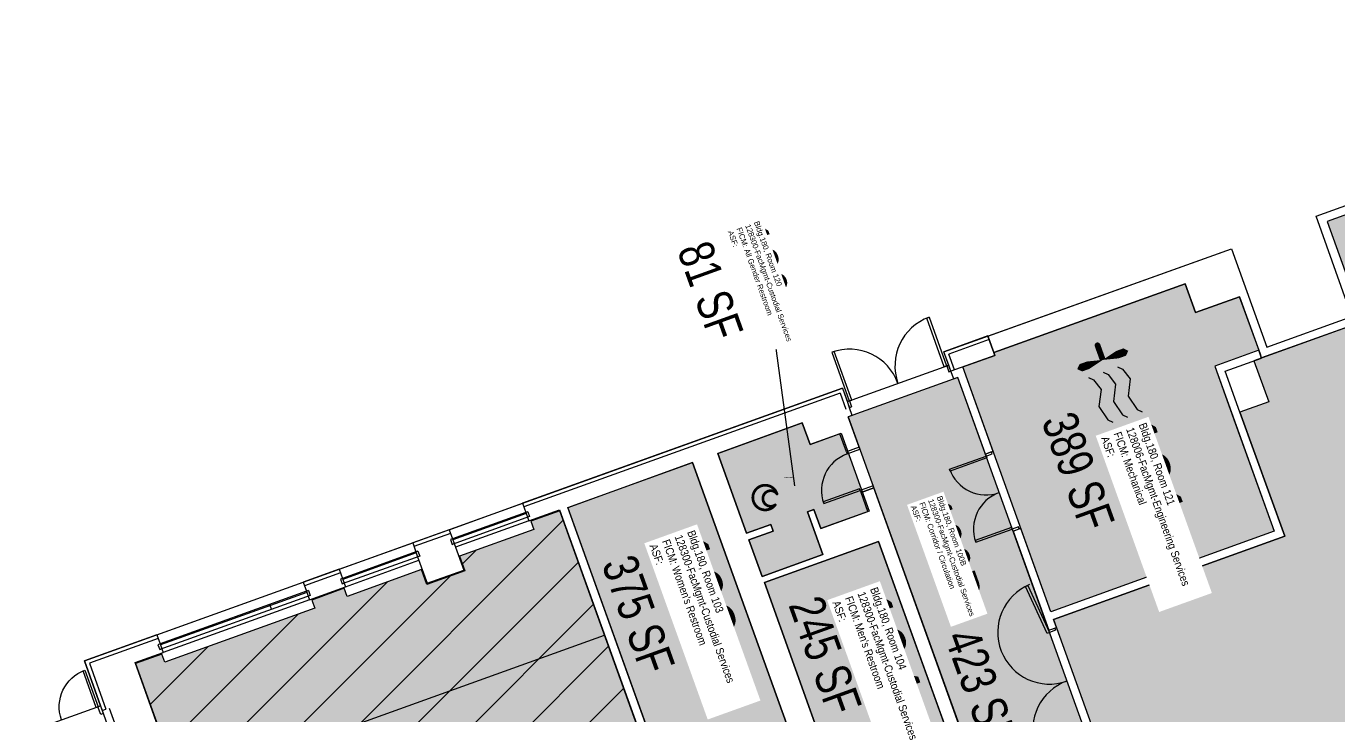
# Model space of a CAD drawing. Header units: inches. Extents: x 69211881 to 69215071, y 27675419 to 27678807.
# Drawn here: x 69212715 to 69213933, y 27677580 to 27678220 of the extents above; entities that cross this region are included whole.
import ezdxf
from ezdxf.enums import TextEntityAlignment as Align

# ---------------------------------------------------------------- set-up
doc = ezdxf.new("R2010")
doc.units = ezdxf.units.IN
doc.header["$LTSCALE"] = 0.25
doc.header["$MEASUREMENT"] = 0
doc.layers.get('0').update_dxf_attribs({"linetype": 'CONTINUOUS'})
for name, color, linetype in [('A-DOOR', 2, 'CONTINUOUS'), ('A-FLOR', 3, 'CONTINUOUS'), ('A-GLAZ', 1, 'CONTINUOUS'), ('A-IDEN-ICON', 4, 'CONTINUOUS'), ('A-IDEN-RNUM', 7, 'CONTINUOUS'), ('A-IDEN-SNUM', 4, 'CONTINUOUS'), ('A-IDEN-VNUM', 4, 'CONTINUOUS'), ('A-WALL', 5, 'CONTINUOUS'), ('AREA-ASSIGN', 7, 'CONTINUOUS'), ('AREA-GROSS', 1, 'CONTINUOUS'), ('AREA-TEXT', 3, 'CONTINUOUS'), ('Rooms-Capacity', 4, 'CONTINUOUS'), ('Rooms-Category-Color', 7, 'CONTINUOUS'), ('Rooms-College-Color', 7, 'CONTINUOUS'), ('Rooms-Department-Color', 7, 'CONTINUOUS'), ('Rooms-Division-Color', 7, 'CONTINUOUS'), ('Rooms-Information', 7, 'CONTINUOUS')]:
    doc.layers.add(name, color=color, linetype=linetype)
doc.styles.add('CP_AREA', font='arial.ttf', dxfattribs={"height": 15})
doc.styles.add('CP_ROOMSNUMBER', font='arial.ttf', dxfattribs={"height": 1})
doc.styles.add('CP_ROOMVNUMBER', font='arial.ttf', dxfattribs={"width": 0.85, "height": 0.075})

# ---------------------------------------------------------------- blocks, each defined once
blk = doc.blocks.new('Z08D36')
at = {"linetype": 'Continuous', "lineweight": -3}
blk.add_lwpolyline([(-18, 0), (-16.25, 0), (-16.25, 36), (-18, 36)], close=True, dxfattribs=at)
blk.add_arc((-18, 0), 36, 0, 90)
blk = doc.blocks.new('Z08DD72')
at = {"linetype": 'Continuous', "lineweight": -3}
for points in [[(-36, 0), (-34.25, 0), (-34.25, 36), (-36, 36)], [(36, 0), (34.25, 0), (34.25, 36), (36, 36)]]:
    blk.add_lwpolyline(points, close=True, dxfattribs=at)
for centre, start, end in [((-36, 0), 0, 90), ((36, 0), 90, 180)]:
    blk.add_arc(centre, 36, start, end)
blk = doc.blocks.new('door-30')
blk.add_lwpolyline([(0, 0), (1.75, 0), (1.75, 36), (0, 36)], close=True)
blk.add_arc((0, 0), 36, 0, 90)
blk = doc.blocks.new('CPMECH')
for p, q in [((0.005, 0.025), (0.015, 0.035)), ((0.015, 0.035), (0.045, 0.045)), ((0.045, 0.045), (0.085, 0.025)), ((0.085, 0.025), (0.125, 0.035)), ((0.125, 0.035), (0.135, 0.045)), ((0.015, -0.005), (0.045, 0.005)), ((0.045, 0.005), (0.085, -0.015)), ((0.125, -0.005), (0.135, 0.005)), ((0.005, -0.015), (0.015, -0.005)), ((0.085, -0.015), (0.125, -0.005)), ((0.005, -0.055), (0.015, -0.045)), ((0.015, -0.045), (0.045, -0.035)), ((0.045, -0.035), (0.085, -0.055)), ((0.085, -0.055), (0.125, -0.045)), ((0.125, -0.045), (0.135, -0.035))]:
    blk.add_line(p, q)
for points in [[(-0.025, -0.005, 0, 0.02, 0), (-0.025, 0.035, 0.02, 0.02, 0), (-0.025, 0.055, 0.02, 0, 0), (-0.025, 0.065, 0, 0, 0)], [(-0.025, -0.005, 0, 0.02, 0), (-0.025, -0.045, 0.02, 0.02, 0), (-0.025, -0.065, 0.02, 0, 0), (-0.025, -0.075, 0, 0, 0)]]:
    blk.add_lwpolyline(points, format="xyseb")
at = {"const_width": 0.0075}
blk.add_lwpolyline([(-0.0682, -0.0069, 1), (-0.0618, -0.0031, 1)], format="xyb", close=True, dxfattribs=at)
at = {"const_width": 0.015}
blk.add_lwpolyline([(-0.025, -0.005), (-0.065, -0.005)], dxfattribs=at)
blk = doc.blocks.new('CPBATH')
at = {"const_width": 0.0127}
for points in [[(0.0571, 0.0168, 0.861492), (-0.0551, 0, 1)], [(-0.0551, 0, 0.726902), (0.0487, -0.0337, 1)], [(0.0571, 0.0168, 0.729002), (-0.0084, -0.0042, 1)], [(-0.0084, -0.0042, 0.609468), (0.0487, -0.0337, 1)]]:
    blk.add_lwpolyline(points, format="xyb", dxfattribs=at)
at = {"const_width": 0.00637}
for points in [[(0.0544, 0.0152, 1), (0.0599, 0.0184, 1)], [(0.0459, -0.0353, 1), (0.0515, -0.0321, 1)]]:
    blk.add_lwpolyline(points, format="xyb", close=True, dxfattribs=at)

msp = doc.modelspace()

# ---------------------------------------------------------------- hatches: boundary and pattern name
at = {"layer": 'Rooms-Capacity'}
h = msp.add_hatch(dxfattribs=at)
h.set_pattern_fill('ANSI31', color=256, scale=300, style=0)
h.set_pattern_definition([(45, (0, 0), (-26.516504294, 26.516504294), [])])
h.paths.add_polyline_path([(69213117.4, 27677728.5), (69213122.3, 27677714.8), (69213087.1, 27677702.2), (69213082.2, 27677715.9), (69213013.2, 27677691.1), (69213010.5, 27677698.6), (69212980.4, 27677687.7), (69212983.1, 27677680.2), (69212843.8, 27677630.1), (69212841.1, 27677637.6), (69212816.7, 27677628.8), (69212961.8, 27677225.5), (69213355.7, 27677367.2), (69213210.6, 27677770.6), (69213183.6, 27677760.9), (69213186.3, 27677753.3)])
at = {"layer": 'Rooms-Category-Color', "true_color": 0xadadad}
for points in [[(69213668.8, 27677669.7), (69213778, 27677366.1), (69213924.8, 27677419), (69214034.8, 27677113), (69214129.3, 27677147), (69214140.2, 27677116.6), (69214353.6, 27677193.3), (69214193.3, 27677638.8), (69214301.8, 27677677.9), (69214292.3, 27677704.2), (69214326.2, 27677716.4), (69214335.6, 27677690), (69214686.6, 27677816.3), (69214652.6, 27677910.9), (69214623.4, 27677900.4), (69214611.2, 27677934.3), (69214640.4, 27677944.8), (69214575.2, 27678126), (69214546, 27678115.5), (69214532.4, 27678153.5), (69214431.2, 27678117.1), (69214397.8, 27678210), (69214177.1, 27678130.6), (69214190.1, 27678094.7), (69214156.2, 27678082.5), (69214143.2, 27678118.5), (69213922.6, 27678039.1), (69213956, 27677946.2), (69213854.8, 27677909.8), (69213868.5, 27677871.8), (69213841.8, 27677862.2), (69213883.3, 27677746.9)], [(69213584.5, 27677904), (69213614.2, 27677914.7), (69213613.2, 27677917.4), (69213790.9, 27677981.3), (69213800.5, 27677954.5), (69213841.4, 27677969.2), (69213859.3, 27677919.5), (69213818.4, 27677904.8), (69213873.5, 27677751.5), (69213666.2, 27677676.9)], [(69213669.2, 27677327), (69213770.8, 27677363.6), (69213579.9, 27677894.3), (69213478.3, 27677857.7)], [(69213386.1, 27677743.6), (69213408.6, 27677751.7), (69213406.5, 27677757.7), (69213383.9, 27677749.7), (69213357.2, 27677823.8), (69213435.6, 27677852.1), (69213442.8, 27677832.2), (69213471.6, 27677842.6), (69213497.6, 27677770.2), (69213452.7, 27677754.1), (69213446.4, 27677771.6), (69213440.5, 27677769.5), (69213454.7, 27677730.1), (69213398.2, 27677709.7)], [(69213378.3, 27677514.2), (69213434.7, 27677534.5), (69213333.7, 27677815.4), (69213218.1, 27677773.3), (69213373.6, 27677341), (69213450.7, 27677368.7), (69213428, 27677431.8), (69213473.1, 27677448), (69213443.3, 27677530.9), (69213380.5, 27677508.1)], [(69213506.4, 27677742), (69213400.4, 27677703.9), (69213458.2, 27677543), (69213514.7, 27677563.3), (69213516.8, 27677557.4), (69213453.9, 27677534.8), (69213483.7, 27677451.8), (69213511.5, 27677461.8), (69213534.2, 27677398.8), (69213591.3, 27677419.3), (69213580.9, 27677448.3), (69213608.6, 27677458.2)]]:
    msp.add_hatch(color=253, dxfattribs=at).paths.add_polyline_path(points)
at = {"layer": 'Rooms-Category-Color', "true_color": 0xffff64}
msp.add_hatch(color=51, dxfattribs=at).paths.add_polyline_path([(69213117.4, 27677728.5), (69213122.3, 27677714.8), (69213087.1, 27677702.2), (69213082.2, 27677715.9), (69213013.2, 27677691.1), (69213010.5, 27677698.6), (69212980.4, 27677687.7), (69212983.1, 27677680.2), (69212843.8, 27677630.1), (69212841.1, 27677637.6), (69212816.7, 27677628.8), (69212961.8, 27677225.5), (69213355.7, 27677367.2), (69213210.6, 27677770.6), (69213183.6, 27677760.9), (69213186.3, 27677753.3)])
at = {"layer": 'Rooms-College-Color', "true_color": 0xadadad}
for points in [[(69213668.8, 27677669.7), (69213778, 27677366.1), (69213924.8, 27677419), (69214034.8, 27677113), (69214129.3, 27677147), (69214140.2, 27677116.6), (69214353.6, 27677193.3), (69214193.3, 27677638.8), (69214301.8, 27677677.9), (69214292.3, 27677704.2), (69214326.2, 27677716.4), (69214335.6, 27677690), (69214686.6, 27677816.3), (69214652.6, 27677910.9), (69214623.4, 27677900.4), (69214611.2, 27677934.3), (69214640.4, 27677944.8), (69214575.2, 27678126), (69214546, 27678115.5), (69214532.4, 27678153.5), (69214431.2, 27678117.1), (69214397.8, 27678210), (69214177.1, 27678130.6), (69214190.1, 27678094.7), (69214156.2, 27678082.5), (69214143.2, 27678118.5), (69213922.6, 27678039.1), (69213956, 27677946.2), (69213854.8, 27677909.8), (69213868.5, 27677871.8), (69213841.8, 27677862.2), (69213883.3, 27677746.9)], [(69213584.5, 27677904), (69213614.2, 27677914.7), (69213613.2, 27677917.4), (69213790.9, 27677981.3), (69213800.5, 27677954.5), (69213841.4, 27677969.2), (69213859.3, 27677919.5), (69213818.4, 27677904.8), (69213873.5, 27677751.5), (69213666.2, 27677676.9)], [(69213669.2, 27677327), (69213770.8, 27677363.6), (69213579.9, 27677894.3), (69213478.3, 27677857.7)], [(69213386.1, 27677743.6), (69213408.6, 27677751.7), (69213406.5, 27677757.7), (69213383.9, 27677749.7), (69213357.2, 27677823.8), (69213435.6, 27677852.1), (69213442.8, 27677832.2), (69213471.6, 27677842.6), (69213497.6, 27677770.2), (69213452.7, 27677754.1), (69213446.4, 27677771.6), (69213440.5, 27677769.5), (69213454.7, 27677730.1), (69213398.2, 27677709.7)], [(69213378.3, 27677514.2), (69213434.7, 27677534.5), (69213333.7, 27677815.4), (69213218.1, 27677773.3), (69213373.6, 27677341), (69213450.7, 27677368.7), (69213428, 27677431.8), (69213473.1, 27677448), (69213443.3, 27677530.9), (69213380.5, 27677508.1)], [(69213506.4, 27677742), (69213400.4, 27677703.9), (69213458.2, 27677543), (69213514.7, 27677563.3), (69213516.8, 27677557.4), (69213453.9, 27677534.8), (69213483.7, 27677451.8), (69213511.5, 27677461.8), (69213534.2, 27677398.8), (69213591.3, 27677419.3), (69213580.9, 27677448.3), (69213608.6, 27677458.2)]]:
    msp.add_hatch(color=253, dxfattribs=at).paths.add_polyline_path(points)
at = {"layer": 'Rooms-College-Color', "true_color": 0xffff64}
msp.add_hatch(color=51, dxfattribs=at).paths.add_polyline_path([(69213117.4, 27677728.5), (69213122.3, 27677714.8), (69213087.1, 27677702.2), (69213082.2, 27677715.9), (69213013.2, 27677691.1), (69213010.5, 27677698.6), (69212980.4, 27677687.7), (69212983.1, 27677680.2), (69212843.8, 27677630.1), (69212841.1, 27677637.6), (69212816.7, 27677628.8), (69212961.8, 27677225.5), (69213355.7, 27677367.2), (69213210.6, 27677770.6), (69213183.6, 27677760.9), (69213186.3, 27677753.3)])
at = {"layer": 'Rooms-Department-Color', "true_color": 0xacacac}
for points in [[(69213668.8, 27677669.7), (69213778, 27677366.1), (69213924.8, 27677419), (69214034.8, 27677113), (69214129.3, 27677147), (69214140.2, 27677116.6), (69214353.6, 27677193.3), (69214193.3, 27677638.8), (69214301.8, 27677677.9), (69214292.3, 27677704.2), (69214326.2, 27677716.4), (69214335.6, 27677690), (69214686.6, 27677816.3), (69214652.6, 27677910.9), (69214623.4, 27677900.4), (69214611.2, 27677934.3), (69214640.4, 27677944.8), (69214575.2, 27678126), (69214546, 27678115.5), (69214532.4, 27678153.5), (69214431.2, 27678117.1), (69214397.8, 27678210), (69214177.1, 27678130.6), (69214190.1, 27678094.7), (69214156.2, 27678082.5), (69214143.2, 27678118.5), (69213922.6, 27678039.1), (69213956, 27677946.2), (69213854.8, 27677909.8), (69213868.5, 27677871.8), (69213841.8, 27677862.2), (69213883.3, 27677746.9)], [(69213584.5, 27677904), (69213614.2, 27677914.7), (69213613.2, 27677917.4), (69213790.9, 27677981.3), (69213800.5, 27677954.5), (69213841.4, 27677969.2), (69213859.3, 27677919.5), (69213818.4, 27677904.8), (69213873.5, 27677751.5), (69213666.2, 27677676.9)], [(69213669.2, 27677327), (69213770.8, 27677363.6), (69213579.9, 27677894.3), (69213478.3, 27677857.7)], [(69213386.1, 27677743.6), (69213408.6, 27677751.7), (69213406.5, 27677757.7), (69213383.9, 27677749.7), (69213357.2, 27677823.8), (69213435.6, 27677852.1), (69213442.8, 27677832.2), (69213471.6, 27677842.6), (69213497.6, 27677770.2), (69213452.7, 27677754.1), (69213446.4, 27677771.6), (69213440.5, 27677769.5), (69213454.7, 27677730.1), (69213398.2, 27677709.7)], [(69213378.3, 27677514.2), (69213434.7, 27677534.5), (69213333.7, 27677815.4), (69213218.1, 27677773.3), (69213373.6, 27677341), (69213450.7, 27677368.7), (69213428, 27677431.8), (69213473.1, 27677448), (69213443.3, 27677530.9), (69213380.5, 27677508.1)], [(69213506.4, 27677742), (69213400.4, 27677703.9), (69213458.2, 27677543), (69213514.7, 27677563.3), (69213516.8, 27677557.4), (69213453.9, 27677534.8), (69213483.7, 27677451.8), (69213511.5, 27677461.8), (69213534.2, 27677398.8), (69213591.3, 27677419.3), (69213580.9, 27677448.3), (69213608.6, 27677458.2)]]:
    msp.add_hatch(color=253, dxfattribs=at).paths.add_polyline_path(points)
at = {"layer": 'Rooms-Department-Color', "true_color": 0x003fff}
msp.add_hatch(color=160, dxfattribs=at).paths.add_polyline_path([(69213117.4, 27677728.5), (69213122.3, 27677714.8), (69213087.1, 27677702.2), (69213082.2, 27677715.9), (69213013.2, 27677691.1), (69213010.5, 27677698.6), (69212980.4, 27677687.7), (69212983.1, 27677680.2), (69212843.8, 27677630.1), (69212841.1, 27677637.6), (69212816.7, 27677628.8), (69212961.8, 27677225.5), (69213355.7, 27677367.2), (69213210.6, 27677770.6), (69213183.6, 27677760.9), (69213186.3, 27677753.3)])
at = {"layer": 'Rooms-Division-Color', "true_color": 0xadadad}
for points in [[(69213668.8, 27677669.7), (69213778, 27677366.1), (69213924.8, 27677419), (69214034.8, 27677113), (69214129.3, 27677147), (69214140.2, 27677116.6), (69214353.6, 27677193.3), (69214193.3, 27677638.8), (69214301.8, 27677677.9), (69214292.3, 27677704.2), (69214326.2, 27677716.4), (69214335.6, 27677690), (69214686.6, 27677816.3), (69214652.6, 27677910.9), (69214623.4, 27677900.4), (69214611.2, 27677934.3), (69214640.4, 27677944.8), (69214575.2, 27678126), (69214546, 27678115.5), (69214532.4, 27678153.5), (69214431.2, 27678117.1), (69214397.8, 27678210), (69214177.1, 27678130.6), (69214190.1, 27678094.7), (69214156.2, 27678082.5), (69214143.2, 27678118.5), (69213922.6, 27678039.1), (69213956, 27677946.2), (69213854.8, 27677909.8), (69213868.5, 27677871.8), (69213841.8, 27677862.2), (69213883.3, 27677746.9)], [(69213584.5, 27677904), (69213614.2, 27677914.7), (69213613.2, 27677917.4), (69213790.9, 27677981.3), (69213800.5, 27677954.5), (69213841.4, 27677969.2), (69213859.3, 27677919.5), (69213818.4, 27677904.8), (69213873.5, 27677751.5), (69213666.2, 27677676.9)], [(69213669.2, 27677327), (69213770.8, 27677363.6), (69213579.9, 27677894.3), (69213478.3, 27677857.7)], [(69213386.1, 27677743.6), (69213408.6, 27677751.7), (69213406.5, 27677757.7), (69213383.9, 27677749.7), (69213357.2, 27677823.8), (69213435.6, 27677852.1), (69213442.8, 27677832.2), (69213471.6, 27677842.6), (69213497.6, 27677770.2), (69213452.7, 27677754.1), (69213446.4, 27677771.6), (69213440.5, 27677769.5), (69213454.7, 27677730.1), (69213398.2, 27677709.7)], [(69213378.3, 27677514.2), (69213434.7, 27677534.5), (69213333.7, 27677815.4), (69213218.1, 27677773.3), (69213373.6, 27677341), (69213450.7, 27677368.7), (69213428, 27677431.8), (69213473.1, 27677448), (69213443.3, 27677530.9), (69213380.5, 27677508.1)], [(69213506.4, 27677742), (69213400.4, 27677703.9), (69213458.2, 27677543), (69213514.7, 27677563.3), (69213516.8, 27677557.4), (69213453.9, 27677534.8), (69213483.7, 27677451.8), (69213511.5, 27677461.8), (69213534.2, 27677398.8), (69213591.3, 27677419.3), (69213580.9, 27677448.3), (69213608.6, 27677458.2)]]:
    msp.add_hatch(color=253, dxfattribs=at).paths.add_polyline_path(points)
at = {"layer": 'Rooms-Division-Color', "true_color": 0x003fff}
msp.add_hatch(color=160, dxfattribs=at).paths.add_polyline_path([(69213117.4, 27677728.5), (69213122.3, 27677714.8), (69213087.1, 27677702.2), (69213082.2, 27677715.9), (69213013.2, 27677691.1), (69213010.5, 27677698.6), (69212980.4, 27677687.7), (69212983.1, 27677680.2), (69212843.8, 27677630.1), (69212841.1, 27677637.6), (69212816.7, 27677628.8), (69212961.8, 27677225.5), (69213355.7, 27677367.2), (69213210.6, 27677770.6), (69213183.6, 27677760.9), (69213186.3, 27677753.3)])

# ---------------------------------------------------------------- linework, layer by layer
at = {"layer": 'A-DOOR'}
for points in [[(69213571.6, 27677899.4), (69213573.5, 27677900.1), (69213571.5, 27677905.7), (69213569.6, 27677905)], [(69213481.3, 27677866.9), (69213479.4, 27677866.2), (69213477.4, 27677871.9), (69213479.3, 27677872.5)], [(69213476.5, 27677825.2), (69213477.2, 27677823.3), (69213489.1, 27677827.6), (69213488.4, 27677829.5)], [(69213606.1, 27677821.3), (69213611.8, 27677823.3), (69213611.1, 27677825.2), (69213605.5, 27677823.2)], [(69213489.4, 27677789.4), (69213490.1, 27677787.6), (69213501.9, 27677791.8), (69213501.3, 27677793.7)], [(69213631.2, 27677751.6), (69213636.8, 27677753.7), (69213636.2, 27677755.6), (69213630.5, 27677753.5)], [(69213644.8, 27677701.3), (69213665, 27677657.7), (69213662.8, 27677656.7), (69213642.7, 27677700.3)], [(69213669.9, 27677661.6), (69213670.6, 27677659.8), (69213665, 27677657.7), (69213664.3, 27677659.6)]]:
    msp.add_lwpolyline(points, close=True, dxfattribs=at)
for centre, start_param, end_param in [((69213665, 27677657.7), 1.183093, 4.276056), ((69213697.5, 27677567.4), 1.134463, 4.227424)]:
    msp.add_ellipse(centre, major_axis=(34.1, 33.8), ratio=1, start_param=start_param, end_param=end_param, dxfattribs=at)
at = {"layer": 'A-FLOR'}
msp.add_line((69212858.2, 27677513.5), (69213252.1, 27677655.2), dxfattribs=at)
at = {"layer": 'A-GLAZ'}
for p, q in [((69213107.8, 27677753), (69213175.9, 27677777.5)), ((69213179, 27677769), (69213110.9, 27677744.5)), ((69213179.3, 27677768.1), (69213111.2, 27677743.6)), ((69213179, 27677769), (69213180.6, 27677764.6)), ((69213182.5, 27677765.2), (69213110.6, 27677739.4)), ((69213181.8, 27677761.3), (69213113.7, 27677736.8)), ((69213110.9, 27677744.5), (69213112.5, 27677740.1)), ((69213005.9, 27677716.3), (69213074, 27677740.8)), ((69213077, 27677732.3), (69213008.9, 27677707.8)), ((69213077.3, 27677731.4), (69213009.2, 27677706.9)), ((69213077, 27677732.3), (69213078.6, 27677727.9)), ((69213080.5, 27677728.5), (69213008.6, 27677702.7)), ((69213011.7, 27677700.1), (69213079.8, 27677724.6)), ((69213008.9, 27677707.8), (69213010.5, 27677703.4)), ((69212836.5, 27677655.4), (69212972.3, 27677704.2)), ((69212975.4, 27677695.8), (69212839.5, 27677646.9)), ((69212975.7, 27677694.8), (69212839.9, 27677646)), ((69212975.4, 27677695.8), (69212977, 27677691.3)), ((69212978.9, 27677692), (69212839.3, 27677641.8)), ((69212978.2, 27677688), (69212842.3, 27677639.1)), ((69212941.2, 27677683.5), (69212942.8, 27677679)), ((69212839.5, 27677646.9), (69212841.1, 27677642.4)), ((69212792.3, 27677587.4), (69212939.2, 27677179.1))]:
    msp.add_line(p, q, dxfattribs=at)
msp.add_lwpolyline([(69212781.9, 27677588.7), (69212784.2, 27677589.5), (69212786.8, 27677582.5), (69212784.4, 27677581.6)], close=True, dxfattribs=at)
at = {"layer": 'A-IDEN-VNUM'}
msp.add_line((69213408.7, 27677939.3), (69213428.2, 27677793.7), dxfattribs=at)
at = {"layer": 'A-WALL'}
for p, q in [((69213607.7, 27677932.8), (69213567, 27677918.2)), ((69213608.9, 27677929.4), (69213571.6, 27677916)), ((69213607.7, 27677932.8), (69213614.2, 27677914.7)), ((69213573.5, 27677900.1), (69213567, 27677918.2)), ((69213576.9, 27677901.3), (69213571.6, 27677916)), ((69213614.2, 27677914.7), (69213573.5, 27677900.1)), ((69213612.6, 27677825.7), (69213584.5, 27677904)), ((69213576.1, 27677892.9), (69213573.5, 27677900.1)), ((69213579.9, 27677894.3), (69213576.1, 27677892.9)), ((69213605.5, 27677823.2), (69213579.9, 27677894.3)), ((69213472.9, 27677884.3), (69213175.9, 27677777.5)), ((69213470.7, 27677879.7), (69213177.2, 27677774.1)), ((69213470.7, 27677879.7), (69213476, 27677865)), ((69213472.9, 27677884.3), (69213479.4, 27677866.2)), ((69213612.6, 27677825.7), (69213605.5, 27677823.2)), ((69213496.5, 27677769.8), (69213490.1, 27677787.6)), ((69213175.9, 27677777.5), (69213179, 27677769)), ((69213180.9, 27677769.7), (69213179, 27677769)), ((69213180.9, 27677769.7), (69213182.5, 27677765.2)), ((69213181.8, 27677761.3), (69213210.2, 27677771.5)), ((69213210.2, 27677771.5), (69213355.7, 27677367.2)), ((69213373.6, 27677341), (69213217.9, 27677773.7)), ((69213182.5, 27677765.2), (69213180.6, 27677764.6)), ((69213180.6, 27677764.6), (69213181.8, 27677761.3)), ((69213107.8, 27677753), (69213074, 27677740.8)), ((69213109.1, 27677749.6), (69213075.2, 27677737.4)), ((69213107.8, 27677753), (69213110.9, 27677744.5)), ((69213110.9, 27677744.5), (69213109, 27677743.8)), ((69213109, 27677743.8), (69213110.6, 27677739.4)), ((69213506.4, 27677742), (69213608.6, 27677458.2)), ((69213074, 27677740.8), (69213077, 27677732.3)), ((69213078.9, 27677733), (69213077, 27677732.3)), ((69213078.9, 27677733), (69213080.5, 27677728.5)), ((69213110.6, 27677739.4), (69213112.5, 27677740.1)), ((69213112.5, 27677740.1), (69213121.3, 27677715.5)), ((69213080.5, 27677728.5), (69213078.6, 27677727.9)), ((69213078.6, 27677727.9), (69213087.4, 27677703.4)), ((69213005.9, 27677716.3), (69212972.3, 27677704.2)), ((69213007.1, 27677712.9), (69212973.6, 27677700.8)), ((69213005.9, 27677716.3), (69213008.9, 27677707.8)), ((69213008.9, 27677707.8), (69213007, 27677707.2)), ((69213007, 27677707.2), (69213008.6, 27677702.7)), ((69213087.4, 27677703.4), (69213121.3, 27677715.5)), ((69212972.3, 27677704.2), (69212975.4, 27677695.8)), ((69212977.3, 27677696.4), (69212975.4, 27677695.8)), ((69212977.3, 27677696.4), (69212978.9, 27677692)), ((69212978.2, 27677688), (69213011.7, 27677700.1)), ((69213008.6, 27677702.7), (69213010.5, 27677703.4)), ((69213010.5, 27677703.4), (69213011.7, 27677700.1)), ((69212978.9, 27677692), (69212977, 27677691.3)), ((69212977, 27677691.3), (69212978.2, 27677688)), ((69212836.5, 27677655.4), (69212769.3, 27677631.2)), ((69212837.7, 27677652), (69212773.9, 27677629)), ((69212836.5, 27677655.4), (69212839.5, 27677646.9)), ((69212839.5, 27677646.9), (69212837.6, 27677646.2)), ((69212837.6, 27677646.2), (69212839.3, 27677641.8)), ((69212816.3, 27677629.8), (69212842.3, 27677639.1)), ((69212839.3, 27677641.8), (69212841.1, 27677642.4)), ((69212841.1, 27677642.4), (69212842.3, 27677639.1)), ((69212769.3, 27677631.2), (69212785.8, 27677585.1)), ((69212773.9, 27677629), (69212789.3, 27677586.3)), ((69212961.8, 27677225.5), (69212816.3, 27677629.8)), ((69212785.8, 27677585.1), (69212789.3, 27677586.3)), ((69212785.8, 27677585.1), (69212893.8, 27677285))]:
    msp.add_line(p, q, dxfattribs=at)
for points in [[(69214143.2, 27678118.5), (69213922.6, 27678039.1), (69213956, 27677946.2), (69213861.9, 27677912.4), (69213860.7, 27677915.8), (69213841.4, 27677969.2), (69213800.5, 27677954.5), (69213790.9, 27677981.3), (69213613.2, 27677917.4), (69213607.8, 27677932.5), (69213833.9, 27678013.8), (69213866.7, 27677922.5), (69213945.7, 27677951), (69213912.4, 27678043.9), (69214402.6, 27678220.3)], [(69213854.8, 27677909.8), (69213868.5, 27677871.8), (69213841.8, 27677862.2)], [(69213482, 27677859), (69213479.4, 27677866.2)], [(69213435.6, 27677852.1), (69213357.2, 27677823.8), (69213383.9, 27677749.7), (69213406.4, 27677757.9), (69213408.6, 27677751.7), (69213386.1, 27677743.6), (69213398.2, 27677709.7), (69213454.7, 27677730.1), (69213440.5, 27677769.5), (69213446.4, 27677771.6), (69213452.7, 27677754.1), (69213496.5, 27677769.8)], [(69213476.5, 27677825.2), (69213470.4, 27677842.1), (69213442.8, 27677832.2), (69213435.6, 27677852.1)], [(69213482, 27677859), (69213478.3, 27677857.7)], [(69213488.4, 27677829.5), (69213478.3, 27677857.7)], [(69213488.4, 27677829.5), (69213476.5, 27677825.2)], [(69213217.9, 27677773.7), (69213333.7, 27677815.4), (69213434.7, 27677534.5), (69213378.3, 27677514.2), (69213380.4, 27677508.3), (69213443.3, 27677530.9), (69213473.1, 27677448), (69213428, 27677431.8)], [(69213501.9, 27677791.8), (69213490.1, 27677787.6)], [(69213636.7, 27677417.3), (69213501.9, 27677791.8)], [(69213511.5, 27677461.8), (69213483.7, 27677451.8), (69213453.9, 27677534.8), (69213516.8, 27677557.4), (69213514.7, 27677563.3), (69213458.2, 27677543), (69213400.4, 27677703.9), (69213506.4, 27677742)]]:
    msp.add_lwpolyline(points, dxfattribs=at)
msp.add_lwpolyline([(69213834.7, 27677859.6), (69213834.7, 27677859.6), (69213873.5, 27677751.5), (69213666.2, 27677676.9), (69213638.4, 27677754.2), (69213631.2, 27677751.6), (69213664.3, 27677659.6), (69213671.5, 27677662.2), (69213668.8, 27677669.7), (69213883.3, 27677746.9), (69213841.8, 27677862.2), (69213828.1, 27677900.2), (69213861.8, 27677912.3), (69213859.3, 27677919.5), (69213818.4, 27677904.8), (69213834.7, 27677859.6)], close=True, dxfattribs=at)
at = {"layer": 'AREA-ASSIGN'}
for points in [[(69214143.2, 27678118.5), (69213922.6, 27678039.1), (69213956, 27677946.2), (69213854.8, 27677909.8), (69213868.5, 27677871.8), (69213841.8, 27677862.2), (69213883.3, 27677746.9), (69213668.8, 27677669.7), (69213778, 27677366.1), (69213924.8, 27677419), (69214034.8, 27677113)], [(69213355.7, 27677367.2), (69213210.6, 27677770.6), (69213183.6, 27677760.9), (69213186.3, 27677753.3), (69213117.4, 27677728.5), (69213117.4, 27677728.5), (69213117.4, 27677728.5), (69213122.3, 27677714.8), (69213087.1, 27677702.2), (69213082.2, 27677715.9), (69213013.2, 27677691.1), (69213010.5, 27677698.6), (69212980.4, 27677687.7), (69212983.1, 27677680.2), (69212843.8, 27677630.1), (69212841.1, 27677637.6), (69212816.7, 27677628.8), (69212816.7, 27677628.8), (69212961.8, 27677225.5)]]:
    msp.add_lwpolyline(points, dxfattribs=at)
for points in [[(69213584.5, 27677904), (69213614.2, 27677914.7), (69213613.2, 27677917.4), (69213790.9, 27677981.3), (69213800.5, 27677954.5), (69213841.4, 27677969.2), (69213859.3, 27677919.5), (69213818.4, 27677904.8), (69213873.5, 27677751.5), (69213666.2, 27677676.9)], [(69213669.2, 27677327), (69213770.8, 27677363.6), (69213579.9, 27677894.3), (69213478.3, 27677857.7)], [(69213386.1, 27677743.6), (69213408.6, 27677751.7), (69213406.5, 27677757.7), (69213383.9, 27677749.7), (69213357.2, 27677823.8), (69213435.6, 27677852.1), (69213442.8, 27677832.2), (69213471.6, 27677842.6), (69213497.6, 27677770.2), (69213452.7, 27677754.1), (69213446.4, 27677771.6), (69213440.5, 27677769.5), (69213454.7, 27677730.1), (69213398.2, 27677709.7)], [(69213378.3, 27677514.2), (69213434.7, 27677534.5), (69213333.7, 27677815.4), (69213218.1, 27677773.3), (69213373.6, 27677341), (69213450.7, 27677368.7), (69213428, 27677431.8), (69213473.1, 27677448), (69213443.3, 27677530.9), (69213380.5, 27677508.1)], [(69213506.4, 27677742), (69213400.4, 27677703.9), (69213458.2, 27677543), (69213514.7, 27677563.3), (69213516.8, 27677557.4), (69213453.9, 27677534.8), (69213483.7, 27677451.8), (69213511.5, 27677461.8), (69213534.2, 27677398.8), (69213591.3, 27677419.3), (69213580.9, 27677448.3), (69213608.6, 27677458.2), (69213506.4, 27677742), (69213506.4, 27677742), (69213506.4, 27677742)]]:
    msp.add_lwpolyline(points, close=True, dxfattribs=at)
at = {"layer": 'AREA-GROSS'}
msp.add_lwpolyline([(69212439.5, 27676750.9), (69212341.5, 27676936.8), (69211881.2, 27677215.2, -0.214385), (69212494.9, 27677793.9), (69212631.6, 27677534.6), (69212784.2, 27677589.5), (69212769.3, 27677631.2), (69213472.9, 27677884.3), (69213477.4, 27677871.9), (69213571.5, 27677905.7), (69213567, 27677918.2), (69213833.9, 27678013.8), (69213866.7, 27677922.5), (69213945.7, 27677951), (69213912.4, 27678043.9), (69214402.6, 27678220.3), (69214436, 27678127.3), (69214566.3, 27678174.2), (69214696.8, 27677811.5), (69214211.1, 27677636.7), (69214374.1, 27677183.7), (69214145.4, 27677101.4), (69214175.1, 27677018.8), (69213593, 27676809.3)], format="xyb", dxfattribs=at)

# ---------------------------------------------------------------- block references
at = {"layer": 'A-DOOR', "xscale": 1.333332999999935, "yscale": 1.333332999999935, "rotation": 19.7872100351476}
msp.add_blockref('Z08DD72', (69213524.4, 27677888.8), dxfattribs=at)
at = {"layer": 'A-DOOR'}
for name, p, rotation in [('door-30', (69213489.4, 27677789.4), 109.7873078730145), ('Z08DD72', (69213618.3, 27677787.4), 109.7872100351576)]:
    msp.add_blockref(name, p, dxfattribs=dict(at, rotation=rotation))
at = {"layer": 'A-DOOR', "xscale": -1, "rotation": 19.78716110648437}
msp.add_blockref('Z08D36', (69212765, 27677582.6), dxfattribs=at)
at = {"layer": 'A-IDEN-ICON'}
for name, p, xscale, yscale, zscale, rotation in [('CPMECH', (69213719.2, 27677902.7), 360.0000000025632, 360.0000000025632, 360.0000000025632, 289.7872589540849), ('CPBATH', (69213400.7, 27677782.8), 199.9999999998836, 199.9999999998836, 199.9999999998836, 359.7872589540848)]:
    msp.add_blockref(name, p, dxfattribs=dict(at, xscale=xscale, yscale=yscale, zscale=zscale, rotation=rotation))

# ---------------------------------------------------------------- texts
at = {"layer": 'A-IDEN-RNUM', "style": 'CP_ROOMSNUMBER'}
for s, p in [('0121-00', (69213740, 27677826.1)), ('0120-00', (69213422.9, 27677801.5)), ('0100-B0', (69213566.4, 27677734.9)), ('0103-00', (69213332.1, 27677699.6)), ('0104-00', (69213502.1, 27677645.8))]:
    msp.add_text(s, height=1, rotation=359.7873, dxfattribs=at).set_placement(p, align=Align.MIDDLE)
at = {"layer": 'A-IDEN-SNUM', "style": 'CP_ROOMSNUMBER'}
for s, p in [('1800012100', (69213740, 27677826.1)), ('1800012000', (69213422.9, 27677801.5)), ('18000100B0', (69213566.4, 27677734.9)), ('1800010300', (69213332.1, 27677699.6)), ('1800010400', (69213502.1, 27677645.8))]:
    msp.add_text(s, height=1, rotation=359.7873, dxfattribs=at).set_placement(p, align=Align.MIDDLE)
at = {"layer": 'A-IDEN-VNUM', "style": 'CP_ROOMVNUMBER', "width": 0.85}
for s, height, p in [('120', 36, (69213395.5, 27678001.3)), ('121', 52, (69213751.7, 27677806.1)), ('100B', 36, (69213570.2, 27677732.6)), ('103', 52, (69213335.9, 27677697.4)), ('104', 52, (69213505.9, 27677643.6))]:
    msp.add_text(s, height=height, rotation=289.7873, dxfattribs=at).set_placement(p, align=Align.MIDDLE)
at = {"layer": 'AREA-TEXT', "style": 'CP_AREA', "width": 0.75}
for s, p in [('81 SF', (69213350.3, 27677974.7)), ('389 SF', (69213691.7, 27677807.1)), ('375 SF', (69213283.5, 27677674.3)), ('245 SF', (69213456.9, 27677636.3)), ('423 SF', (69213601.7, 27677606.2))]:
    msp.add_text(s, height=33, rotation=289.7873, dxfattribs=at).set_placement(p, align=Align.MIDDLE_CENTER)

# ---------------------------------------------------------------- next in the draw order: texts
at = {"layer": 'Rooms-Information', "attachment_point": 7, "rotation": 289.7873, "style": 'CP_ROOMVNUMBER', "bg_fill": 3, "box_fill_scale": 1.5, "bg_fill_color": 256, "bg_fill_true_color": 13158600, "bg_fill_transparency": 0}
for s, insert, char_height, width in [('Bldg.180, Room 120^M^J128300-FacMgmt-Custodial Services^M^JFICM: All Gender Restroom^M^JASF: ', (69213366.3, 27678029.5), 5.143, 115.2), ('Bldg.180, Room 121^M^J128006-FacMgmt-Engineering Services^M^JFICM: Mechanical^M^JASF: ', (69213712.6, 27677837.9), 7.429, 166.4), ("Bldg.180, Room 103^M^J128300-FacMgmt-Custodial Services^M^JFICM: Women's Restroom^M^JASF: ", (69213293.6, 27677738.1), 7.429, 166.4), ("Bldg.180, Room 104^M^J128300-FacMgmt-Custodial Services^M^JFICM: Men's Restroom^M^JASF: ", (69213463.3, 27677685.3), 7.429, 166.4)]:
    msp.add_mtext(s, dxfattribs=dict(at, insert=insert, char_height=char_height, width=width))

# ---------------------------------------------------------------- next in the draw order: texts
at = {"layer": 'Rooms-Information', "insert": (69213536, 27677774.5), "char_height": 5.143, "width": 115.2, "attachment_point": 7, "rotation": 289.7873, "style": 'CP_ROOMVNUMBER', "bg_fill": 3, "box_fill_scale": 1.5, "bg_fill_color": 256, "bg_fill_true_color": 13158600, "bg_fill_transparency": 0}
msp.add_mtext('Bldg.180, Room 100B^M^J128300-FacMgmt-Custodial Services^M^JFICM: Corridor / Circulation^M^JASF: ', dxfattribs=at)

doc.saveas('drawing.dxf')
